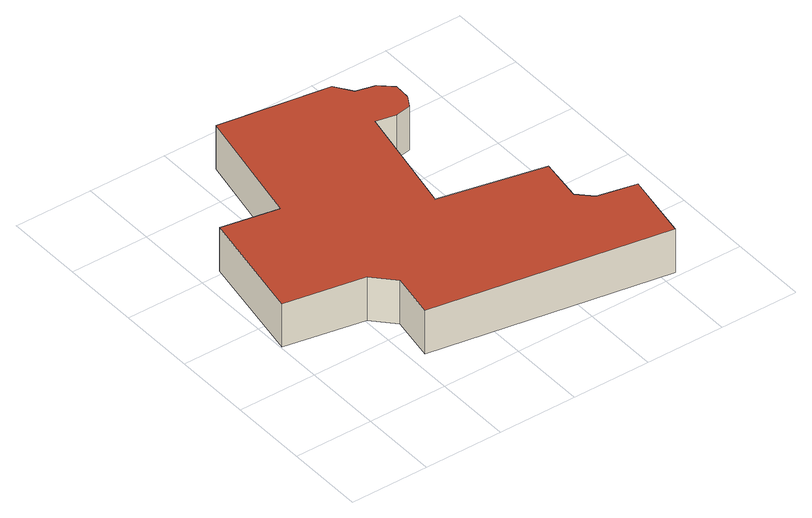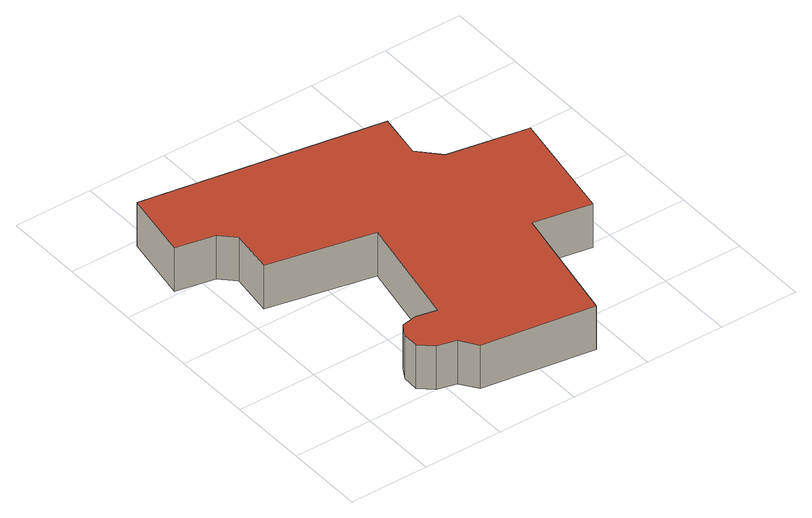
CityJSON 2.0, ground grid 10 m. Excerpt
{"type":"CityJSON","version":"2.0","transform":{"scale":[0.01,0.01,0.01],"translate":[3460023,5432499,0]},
"CityObjects":{
"building1":{"type":"Building","geometry":[{"type":"MultiSurface","lod":"2","boundaries":[[[0,1,2,3,4,5,6,7,8,9,10,11,12,13,14,15,16,17,18,19,20]],[[20,21,22,0]],[[0,22,23,1]],[[1,23,24,2]],[[2,24,25,3]],[[3,25,26,4]],[[4,26,27,5]],[[5,27,28,6]],[[6,28,29,7]],[[7,29,30,8]],[[8,30,31,9]],[[9,31,32,10]],[[10,32,33,11]],[[11,33,34,12]],[[12,34,35,13]],[[13,35,36,14]],[[14,36,37,15]],[[15,37,38,16]],[[16,38,39,17]],[[17,39,40,18]],[[18,40,41,19]],[[19,41,21,20]],[[41,40,39,38,37,36,35,34,33,32,31,30,29,28,27,26,25,24,23,22,21]]],"semantics":{"surfaces":[{"type":"GroundSurface"},{"type":"WallSurface"},{"type":"RoofSurface"}],"values":[0,1,1,1,1,1,1,1,1,1,1,1,1,1,1,1,1,1,1,1,1,1,2]}}]}
},
"vertices":[
[3167,3482,0],[2971,3445,0],[2716,3505,0],[2421,2040,0],[3743,1756,0],[3661,1210,0],[3836,1033,0],[4326,931,0],[4172,62,0],[1175,573,0],[1267,1149,0],[1024,1414,0],[15,1597,0],[271,3054,0],[996,2920,0],[1311,4483,0],[2712,4268,0],[2858,4051,0],[3102,3991,0],[3268,3843,0],[3257,3638,0],[3257,3638,600],[3167,3482,600],[2971,3445,600],[2716,3505,600],[2421,2040,600],[3743,1756,600],[3661,1210,600],[3836,1033,600],[4326,931,600],[4172,62,600],[1175,573,600],[1267,1149,600],[1024,1414,600],[15,1597,600],[271,3054,600],[996,2920,600],[1311,4483,600],[2712,4268,600],[2858,4051,600],[3102,3991,600],[3268,3843,600]
]}
